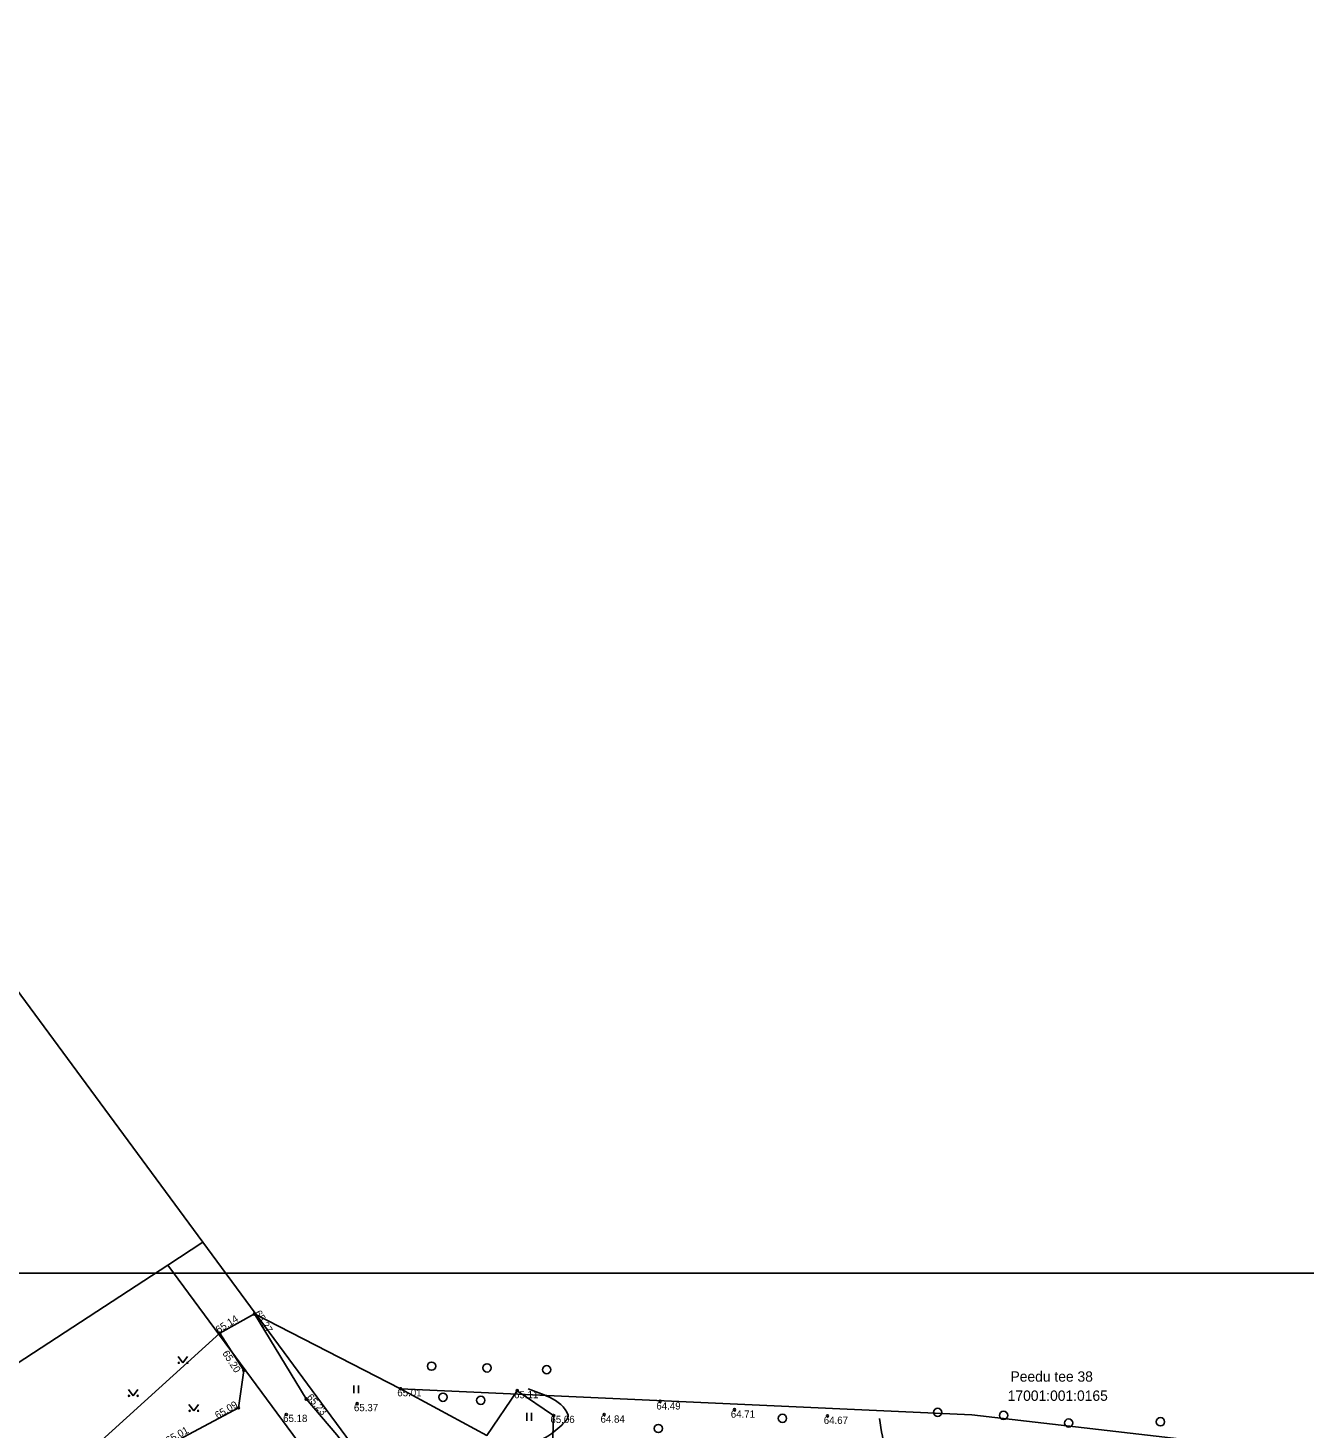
# Model space of a CAD drawing. Extents: x 643123 to 643699, y 6456101 to 6456901.
# Drawn here: x 643422.9 to 643546.2, y 6456365.7 to 6456501 of the extents above; entities that cross this region are included whole.
import ezdxf

# ---------------------------------------------------------------- set-up
doc = ezdxf.new("R2010")
doc.units = 0
for name, color, linetype in [('ELKAEV', 7, 'Continuous'), ('HALJASTUS', 7, 'Continuous'), ('MOOTPIIR', 7, 'Continuous'), ('PIIR', 7, 'Continuous'), ('SIRAJATIS', 7, 'Continuous'), ('TEE', 7, 'Continuous'), ('VORMISTUS', 7, 'Continuous')]:
    doc.layers.add(name, color=color, linetype=linetype)

msp = doc.modelspace()

# ---------------------------------------------------------------- linework, layer by layer
at = {"layer": 'ELKAEV'}
for centre in [(643444.74, 6456376.76), (643441.39, 6456374.9), (643443.7, 6456371.3), (643449.73, 6456368.55), (643458.84, 6456369.54), (643470.12, 6456369.35), (643443.2, 6456367.7), (643447.81, 6456367.06), (643454.65, 6456368.1), (643483.91, 6456368.32), (643491.1, 6456367.52), (643473.63, 6456366.96), (643478.51, 6456367.05), (643500.08, 6456366.92)]:
    msp.add_circle(centre, 0.1, dxfattribs=at)
at = {"layer": 'HALJASTUS'}
for p, q in [((643437.37, 6456372.65), (643437.83, 6456372.04)), ((643437.83, 6456372.04), (643438.27, 6456372.65)), ((643432.56, 6456369.46), (643433.02, 6456368.85)), ((643433.02, 6456368.85), (643433.47, 6456369.46)), ((643454.32, 6456369.86), (643454.32, 6456369.1)), ((643454.77, 6456369.86), (643454.77, 6456369.1)), ((643438.41, 6456368.01), (643438.87, 6456367.4)), ((643438.87, 6456367.4), (643439.32, 6456368.01)), ((643471.03, 6456367.21), (643471.03, 6456366.45)), ((643471.49, 6456367.21), (643471.49, 6456366.45))]:
    msp.add_line(p, q, dxfattribs=at)
msp.add_lwpolyline([(643458.84, 6456369.54), (643467.18, 6456365.03), (643470.12, 6456369.35), (643473.63, 6456366.96), (643473.51, 6456363.9)], dxfattribs=at)
for centre, radius in [((643437.43, 6456372.04), 0.055), ((643438.26, 6456372.04), 0.055), ((643461.84, 6456371.72), 0.4), ((643467.2, 6456371.55), 0.4), ((643472.96, 6456371.38), 0.4), ((643432.62, 6456368.85), 0.055), ((643433.45, 6456368.85), 0.055), ((643462.94, 6456368.72), 0.4), ((643466.59, 6456368.42), 0.4), ((643438.47, 6456367.4), 0.055), ((643439.3, 6456367.4), 0.055), ((643510.72, 6456367.26), 0.4), ((643517.09, 6456366.97), 0.4), ((643483.74, 6456365.7), 0.4), ((643495.73, 6456366.68), 0.4), ((643523.37, 6456366.23), 0.4), ((643532.24, 6456366.35), 0.4)]:
    msp.add_circle(centre, radius, dxfattribs=at)
at = {"layer": 'MOOTPIIR'}
msp.add_lwpolyline([(643444.74, 6456376.76), (643458.84, 6456369.54), (643514.01, 6456367.01), (643600.26, 6456357.04), (643614.48, 6456310.92), (643610.82, 6456300.07), (643565.03, 6456240.19), (643548.13, 6456226.71), (643522.98, 6456254.34), (643461.86, 6456333.34), (643451.28, 6456335.37), (643428.14, 6456353.97), (643425.1, 6456360.13), (643441.39, 6456374.9)], close=True, dxfattribs=at)
at = {"layer": 'PIIR'}
for points in [[(643620.31, 6456658.53), (643553.72, 6456690.05), (643487.73, 6456766.95), (643395.71, 6456900.76), (643380.17, 6456888.41), (643354.1, 6456869.45), (643324.48, 6456845.76), (643123.58, 6456695.36), (643186.33, 6456601.37), (643122.99, 6456586.35), (643226.2, 6456416.08), (643361.09, 6456490.39), (643439.75, 6456383.69), (643459.95, 6456356.27), (643584.91, 6456344.26), (643601.69, 6456488.57)], [(643542.43, 6456244.32), (643459.95, 6456356.27), (643439.75, 6456383.69), (643436.36, 6456381.47), (643464.49, 6456343.35), (643539.8, 6456241.11)], [(643402.22, 6456303.53), (643464.49, 6456343.35), (643436.36, 6456381.47), (643376.64, 6456342.51)]]:
    msp.add_lwpolyline(points, close=True, dxfattribs=at)
at = {"layer": 'SIRAJATIS'}
for points in [[(643468.54, 6456361.81), (643468.97, 6456362.46), (643469.31, 6456362.92), (643469.67, 6456363.33), (643470.07, 6456363.69), (643470.28, 6456363.85), (643470.51, 6456364.01), (643471.08, 6456364.27), (643471.68, 6456364.44), (643472.29, 6456364.6), (643472.86, 6456364.84), (643473.66, 6456365.37), (643474.41, 6456366.03), (643474.85, 6456366.51), (643475, 6456366.75), (643475.03, 6456366.87), (643475.04, 6456366.93), (643475.03, 6456366.98), (643473.22, 6456368.71), (643471.16, 6456369.52)], [(643499.5, 6456361.25), (643499.94, 6456361.1), (643500.96, 6456360.78), (643501.77, 6456360.6), (643502.59, 6456360.5), (643503.42, 6456360.46), (643504.24, 6456360.44), (643504.64, 6456360.43), (643505.04, 6456360.46), (643505.41, 6456360.58), (643505.59, 6456360.7), (643505.68, 6456360.78), (643505.72, 6456360.82), (643505.76, 6456360.87), (643505.95, 6456361.16), (643506.06, 6456361.45), (643506.08, 6456361.6), (643506.09, 6456361.75), (643506.06, 6456362.05), (643505.92, 6456362.65), (643505.76, 6456363.25), (643505.1, 6456366.66)]]:
    msp.add_spline(points, degree=3, dxfattribs=at)
at = {"layer": 'TEE'}
msp.add_lwpolyline([(643429.84, 6456360.64), (643436.48, 6456364.12), (643443.2, 6456367.7), (643443.7, 6456371.3), (643441.39, 6456374.9), (643444.74, 6456376.76), (643449.73, 6456368.55), (643452.7, 6456365.09), (643459.41, 6456356.48), (643466.06, 6456347.62), (643470.15, 6456342.04), (643477.44, 6456332.04), (643485.2, 6456321.66), (643492.39, 6456311.69), (643499.62, 6456301.49), (643504.51, 6456295.6), (643510.4, 6456287.54), (643513.26, 6456283.49), (643518.29, 6456276.91), (643524.43, 6456268.01), (643529.26, 6456260.85), (643533.15, 6456255.85), (643538.35, 6456248.74), (643539.54, 6456247.69)], dxfattribs=at)
at = {"layer": 'VORMISTUS'}
msp.add_lwpolyline([(643662.97, 6456380.71), (643381.37, 6456380.71), (643381.37, 6456181.19), (643662.97, 6456181.19)], close=True, dxfattribs=at)

# ---------------------------------------------------------------- texts
at = {"layer": 'ELKAEV'}
for s, rotation, p in [(' 65.14', 32.1498, (643441.04, 6456374.73)), (' 65.27', 301.3647, (643444.59, 6456377.08)), (' 65.20', 303.2862, (643441.45, 6456373.18)), (' 65.23', 310.8162, (643449.57, 6456368.88)), (' 65.09', 30.974, (643440.95, 6456366.47)), (' 65.01', 29.0427, (643436.17, 6456364.06))]:
    msp.add_text(s, height=0.7, rotation=rotation, dxfattribs=at).set_placement(p)
for s, p in [(' 65.01', (643458.27, 6456368.81)), (' 65.11', (643469.55, 6456368.62)), (' 65.37', (643454.08, 6456367.37)), (' 64.49', (643483.29, 6456367.53)), (' 64.71', (643490.48, 6456366.74)), (' 65.18', (643447.24, 6456366.33)), (' 65.06', (643473.06, 6456366.23)), (' 64.84', (643477.9, 6456366.26)), (' 64.67', (643499.46, 6456366.14))]:
    msp.add_text(s, height=0.7, dxfattribs=at).set_placement(p)
at = {"layer": 'PIIR'}
for s, p in [('Peedu tee 38', (643517.76, 6456370.22)), ('17001:001:0165', (643517.49, 6456368.37))]:
    msp.add_text(s, height=1, dxfattribs=at).set_placement(p)

doc.saveas('drawing.dxf')
